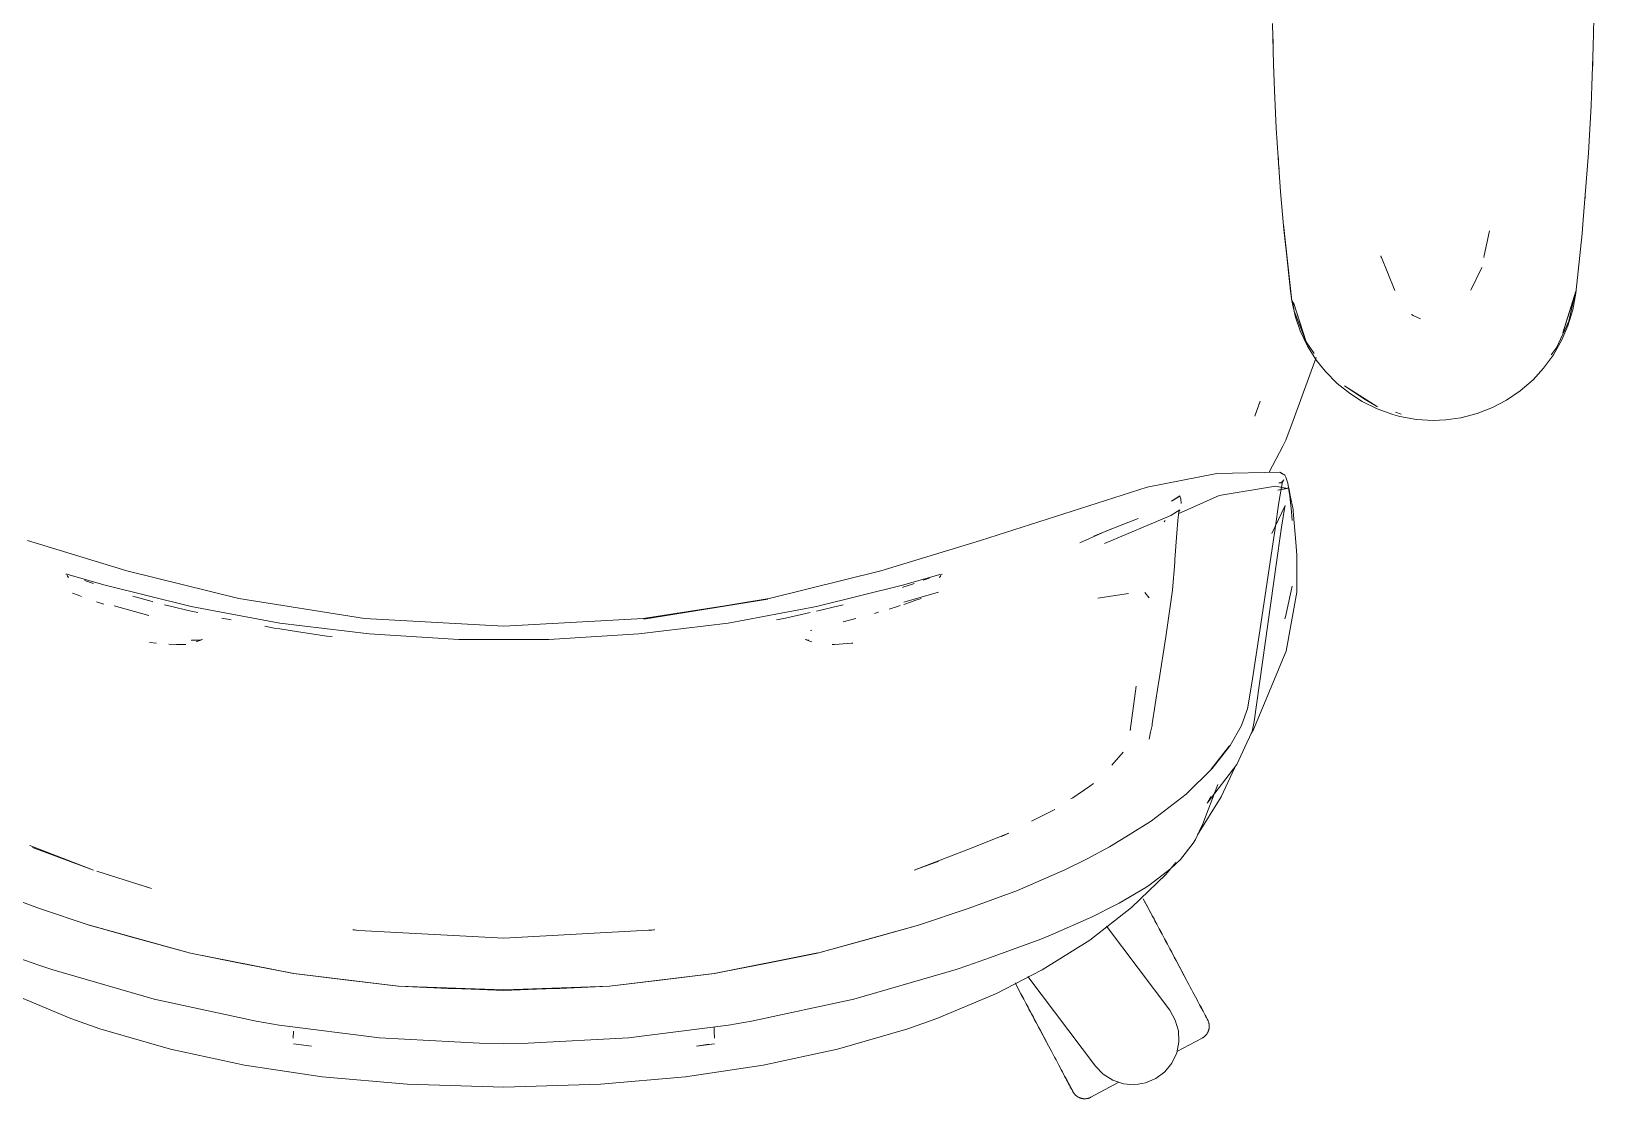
# Model space of a CAD drawing. Header units: millimetres. Extents: x 155927 to 295199, y -4084 to 97293.
# Drawn here: x 229527.1 to 229997.9, y 24895.4 to 25216.8 of the extents above; entities that cross this region are included whole.
import ezdxf

# ---------------------------------------------------------------- set-up
doc = ezdxf.new("R2010")
doc.units = ezdxf.units.MM
doc.header["$MEASUREMENT"] = 0
doc.layers.add('G-IMPT', color=8, linetype='CONTINUOUS', lineweight=9)
doc.layers.add('I-FURN', color=8, linetype='CONTINUOUS', lineweight=9)

msp = doc.modelspace()

# ---------------------------------------------------------------- linework, layer by layer
at = {"layer": 'G-IMPT'}
for p, q in [((229901.15, 25219.19), (229901.44, 25206.88)), ((229997.92, 25220.55), (229997.75, 25212.13)), ((229901.29, 25212.41), (229901.29, 25214.49)), ((229901.36, 25210.75), (229901.29, 25212.41)), ((229997.36, 25200.37), (229997.75, 25212.13)), ((229901.74, 25199), (229901.44, 25206.88)), ((229997.5, 25205.26), (229997.61, 25207.19)), ((229997.61, 25207.19), (229997.63, 25208.69)), ((229997.36, 25200.37), (229997.11, 25194.35)), ((229901.74, 25199), (229902.28, 25187.69)), ((229996.3, 25180.21), (229997.11, 25194.35)), ((229902.84, 25178.82), (229902.28, 25187.69)), ((229902.84, 25178.82), (229903.57, 25168.53)), ((229902.98, 25176.78), (229902.89, 25178.68)), ((229902.98, 25176.78), (229903.11, 25175.36)), ((229995.97, 25175.12), (229996.3, 25180.21)), ((229995.97, 25175.12), (229994.73, 25160.06)), ((229904.55, 25157.14), (229903.57, 25168.53)), ((229995.32, 25166.93), (229995.15, 25165.26)), ((229906.91, 25135.7), (229904.45, 25158.66)), ((229904.45, 25158.66), (229906.57, 25138.52)), ((229994.73, 25160.06), (229994.38, 25155.93)), ((229906.91, 25135.7), (229904.55, 25157.14)), ((229966.51, 25156.72), (229964.93, 25149.29)), ((229994.38, 25155.93), (229992.47, 25138.01)), ((229933.8, 25149.22), (229933.9, 25148.75)), ((229933.8, 25149.22), (229937.95, 25138.8)), ((229964.79, 25148.75), (229964.93, 25149.29)), ((229960.9, 25138.89), (229964.17, 25145.67)), ((229906.91, 25135.7), (229906.57, 25138.52)), ((229906.91, 25135.7), (229908.06, 25130.74)), ((229907.12, 25135.63), (229907.7, 25132.57)), ((229911.31, 25123.35), (229907.49, 25135.2)), ((229910.4, 25126.06), (229907.49, 25135.2)), ((229992.47, 25138.52), (229988.64, 25126.06)), ((229988.64, 25126.06), (229991.56, 25135.2)), ((229990.43, 25129.55), (229992.35, 25137.95)), ((229992.47, 25138.52), (229991.56, 25135.2)), ((229992.47, 25138.01), (229991.58, 25132.96)), ((229907.7, 25132.57), (229911.31, 25123.35)), ((229909.51, 25126.61), (229908.06, 25130.74)), ((229943.47, 25131.27), (229943.02, 25131.57)), ((229945.7, 25130.26), (229943.47, 25131.27)), ((229990.11, 25128.1), (229991.58, 25132.96)), ((229911.7, 25122.03), (229909.51, 25126.61)), ((229911.31, 25123.35), (229910.4, 25126.06)), ((229990.43, 25129.55), (229986.69, 25121.49)), ((229988.3, 25123.86), (229990.11, 25128.1)), ((229911.31, 25123.35), (229913.73, 25119.77)), ((229911.7, 25122.03), (229914.43, 25117.7)), ((229985.1, 25119.38), (229986.69, 25121.49)), ((229988.3, 25123.86), (229985.79, 25119.42)), ((229914.31, 25118.6), (229907.37, 25099.66)), ((229917.05, 25114.39), (229914.43, 25117.7)), ((229982.8, 25115.33), (229985.79, 25119.42)), ((229920.6, 25110.79), (229917.05, 25114.39)), ((229975.79, 25108.58), (229979.63, 25111.9)), ((229982.8, 25115.33), (229979.63, 25111.9)), ((229920.6, 25110.79), (229924.58, 25107.6)), ((229932.73, 25103.74), (229922.78, 25110.06)), ((229929.05, 25105.9), (229922.78, 25110.06)), ((229928.12, 25105.33), (229924.58, 25107.6)), ((229971.63, 25105.74), (229975.79, 25108.58)), ((229895.77, 25100.96), (229897.41, 25105.43)), ((229895.77, 25100.96), (229896.03, 25101.55)), ((229897.41, 25105.43), (229896.03, 25101.55)), ((229932.63, 25103.09), (229928.12, 25105.33)), ((229932.73, 25103.74), (229929.05, 25105.9)), ((229932.63, 25103.09), (229937.41, 25101.38)), ((229938.18, 25102.08), (229939.87, 25101.56)), ((229957.88, 25100.46), (229962.75, 25101.72)), ((229967.46, 25103.56), (229962.75, 25101.72)), ((229971.63, 25105.74), (229967.46, 25103.56)), ((229907.37, 25099.66), (229905.18, 25093.69)), ((229939.53, 25100.82), (229937.41, 25101.38)), ((229944.48, 25099.94), (229939.53, 25100.82)), ((229949.52, 25099.64), (229944.48, 25099.94)), ((229949.52, 25099.64), (229953.37, 25099.81)), ((229957.88, 25100.46), (229953.37, 25099.81)), ((229904.25, 25091.93), (229905.18, 25093.69)), ((229900.11, 25084.02), (229904.25, 25091.93)), ((229884.31, 25083.7), (229863.36, 25079.51)), ((229884.31, 25083.7), (229903.3, 25084.09)), ((229903.3, 25084.09), (229904.34, 25083.48)), ((229903.71, 25083.61), (229904.34, 25083.48)), ((229903.71, 25083.61), (229904.26, 25083.5)), ((229904.34, 25083.48), (229904.26, 25083.5)), ((229904.83, 25083.11), (229904.34, 25083.48)), ((229905.15, 25082.57), (229904.83, 25083.11)), ((229813.12, 25063.52), (229863.36, 25079.51)), ((229885.01, 25077.07), (229902.06, 25079.79)), ((229905.64, 25079.1), (229902.06, 25079.79)), ((229902.77, 25078.61), (229906.05, 25079.34)), ((229902.77, 25078.61), (229905.64, 25079.1)), ((229904.11, 25081.24), (229903, 25074.97)), ((229903.07, 25080.82), (229903.57, 25080.89)), ((229904.11, 25081.22), (229903.57, 25080.89)), ((229903.94, 25080.62), (229904.5, 25081.72)), ((229903.94, 25080.62), (229904.11, 25081.24)), ((229904.11, 25081.22), (229904.5, 25081.72)), ((229905.15, 25082.57), (229905.7, 25080.71)), ((229906.24, 25077.43), (229905.7, 25080.71)), ((229906.5, 25077.02), (229906.05, 25079.34)), ((229873.19, 25076.93), (229870.72, 25075.34)), ((229870.72, 25075.34), (229873.21, 25076.87)), ((229873.21, 25076.87), (229870.74, 25075.38)), ((229885.01, 25077.07), (229872.66, 25071.46)), ((229873.19, 25076.93), (229873.21, 25076.87)), ((229873.48, 25076), (229873.21, 25076.87)), ((229873.65, 25074.64), (229873.48, 25076)), ((229904.91, 25074), (229900.92, 25065.6)), ((229903, 25074.97), (229901.89, 25067.12)), ((229904.91, 25074), (229904.77, 25073.14)), ((229906.24, 25077.43), (229906.31, 25076.81)), ((229906.31, 25076.81), (229906.83, 25072.13)), ((229907.31, 25072.77), (229906.5, 25077.02)), ((229870.51, 25070.97), (229850.54, 25062.53)), ((229852.17, 25066.83), (229860.64, 25070.08)), ((229868.79, 25069.52), (229868.52, 25069.08)), ((229873.18, 25072.73), (229870.51, 25070.97)), ((229872.29, 25065.66), (229872.59, 25069.53)), ((229872.59, 25069.61), (229872.89, 25071.99)), ((229872.59, 25069.61), (229872.59, 25069.53)), ((229872.89, 25072.01), (229873.18, 25072.73)), ((229872.89, 25072.01), (229872.89, 25071.99)), ((229903.94, 25068.12), (229904.77, 25073.14)), ((229906.83, 25072.13), (229907.04, 25069.54)), ((229907.35, 25072.3), (229907.31, 25072.77)), ((229907.35, 25072.3), (229908.15, 25062.97)), ((229849.79, 25065.81), (229843.08, 25062.76)), ((229852.38, 25066.84), (229847.26, 25064.81)), ((229847.27, 25064.81), (229852.38, 25066.84)), ((229852.17, 25066.83), (229847.27, 25064.81)), ((229871.73, 25057.8), (229872.29, 25065.66)), ((229901.89, 25067.12), (229897.34, 25036.25)), ((229902.28, 25056.16), (229903.72, 25066.82)), ((229903.94, 25068.12), (229903.72, 25066.82)), ((229526, 25063.52), (229555.97, 25054.34)), ((229783.14, 25054.34), (229813.12, 25063.52)), ((229908.15, 25062.97), (229908.49, 25059.02)), ((229871.04, 25048.57), (229871.66, 25056.81)), ((229871.66, 25056.81), (229871.73, 25057.8)), ((229902.28, 25056.16), (229895.61, 25008.94)), ((229908.47, 25047.88), (229908.49, 25054.85)), ((229908.49, 25054.85), (229908.49, 25059.02)), ((229537.56, 25053.29), (229537.8, 25053.38)), ((229537.8, 25053.38), (229538.02, 25053.32)), ((229538.34, 25052.29), (229537.95, 25052.9)), ((229538.02, 25053.32), (229538.32, 25053.25)), ((229538.34, 25052.29), (229538.19, 25052.5)), ((229538.32, 25053.25), (229538.59, 25053.18)), ((229549.02, 25050.11), (229538.59, 25053.18)), ((229543.82, 25051.27), (229543.16, 25051.51)), ((229543.82, 25051.27), (229545.92, 25050.52)), ((229575.34, 25043.56), (229549.02, 25050.11)), ((229589.65, 25046.02), (229555.97, 25054.34)), ((229783.14, 25054.34), (229749.46, 25046.02)), ((229763.77, 25043.56), (229790.09, 25050.11)), ((229790.09, 25050.11), (229801.31, 25053.38)), ((229790.09, 25050.11), (229800.91, 25053.22)), ((229790.09, 25050.11), (229800.62, 25053.17)), ((229790.09, 25049.48), (229792.32, 25050.21)), ((229793.12, 25050.5), (229792.32, 25050.21)), ((229795.87, 25051.49), (229796.84, 25051.83)), ((229796.84, 25051.83), (229797.91, 25052.23)), ((229800.62, 25053.17), (229800.91, 25053.22)), ((229800.78, 25052.29), (229801.16, 25052.9)), ((229800.78, 25052.29), (229800.92, 25052.5)), ((229801.31, 25053.38), (229801.56, 25053.24)), ((229907.06, 25049.74), (229905.01, 25040.44)), ((229541.27, 25046.98), (229539.61, 25047.59)), ((229541.27, 25046.98), (229542.28, 25046.61)), ((229549.03, 25044.27), (229546.81, 25044.99)), ((229558.45, 25046.53), (229557.76, 25046.73)), ((229562.44, 25045.41), (229558.45, 25046.53)), ((229562.44, 25045.41), (229563.58, 25045.09)), ((229563.58, 25045.09), (229563.76, 25045.05)), ((229589.65, 25046.02), (229627.57, 25040.03)), ((229711.54, 25040.03), (229749.08, 25045.76)), ((229749.46, 25046.02), (229711.72, 25039.76)), ((229711.72, 25039.76), (229749.08, 25045.76)), ((229790.09, 25049.48), (229789.63, 25049.33)), ((229790.09, 25044.91), (229800.52, 25047.95)), ((229792.39, 25045.02), (229790.09, 25044.25)), ((229792.39, 25045.02), (229793.11, 25045.28)), ((229795.27, 25046.04), (229793.11, 25045.28)), ((229857.7, 25047.48), (229848.54, 25046.08)), ((229857.7, 25047.48), (229857.35, 25047.43)), ((229862.65, 25047.83), (229863.93, 25046.19)), ((229869, 25034.42), (229871.03, 25048.49)), ((229871.04, 25048.57), (229871.03, 25048.49)), ((229908.47, 25047.88), (229905.23, 25030.18)), ((229552.12, 25043.82), (229562.59, 25040.89)), ((229568.6, 25043.79), (229567.31, 25044.13)), ((229568.6, 25043.79), (229575.35, 25042.24)), ((229575.34, 25043.56), (229602.01, 25038.63)), ((229577.33, 25041.78), (229575.35, 25042.24)), ((229763.77, 25043.56), (229737.11, 25038.63)), ((229754.36, 25040.08), (229761.78, 25041.79)), ((229763.76, 25042.24), (229770.51, 25043.79)), ((229770.51, 25043.79), (229771.79, 25044.13)), ((229782.38, 25041.85), (229781.26, 25041.51)), ((229788.17, 25043.62), (229785.68, 25042.84)), ((229788.95, 25043.87), (229788.17, 25043.62)), ((229905.01, 25040.44), (229904.86, 25039.86)), ((229587.37, 25039.58), (229584.56, 25040.12)), ((229597.48, 25037.66), (229600.38, 25037.1)), ((229602.01, 25036.86), (229600.38, 25037.1)), ((229602.01, 25038.63), (229628.93, 25035.33)), ((229607.63, 25036.01), (229602.01, 25036.86)), ((229607.63, 25036.01), (229616.16, 25034.71)), ((229627.57, 25040.03), (229669.56, 25037.67)), ((229711.54, 25040.03), (229669.56, 25037.67)), ((229737.11, 25038.63), (229710.19, 25035.33)), ((229751.73, 25039.61), (229754.36, 25040.08)), ((229761.97, 25036.34), (229762.38, 25036.48)), ((229775.59, 25039.94), (229771.73, 25038.94)), ((229775.59, 25039.94), (229774.06, 25039.55)), ((229897.34, 25036.25), (229894.94, 25020.48)), ((229564.84, 25032.53), (229562.74, 25032.75)), ((229573.69, 25032.13), (229568.63, 25032.22)), ((229568.63, 25032.22), (229570.9, 25032.14)), ((229573.69, 25032.13), (229570.9, 25032.14)), ((229577.7, 25033.46), (229575.39, 25033.42)), ((229575.53, 25033.41), (229575.39, 25033.42)), ((229578.74, 25033.67), (229576.79, 25032.99)), ((229577.7, 25033.46), (229578.74, 25033.67)), ((229616.16, 25034.71), (229617.82, 25034.53)), ((229656, 25033.68), (229628.93, 25035.33)), ((229656, 25033.68), (229683.12, 25033.68)), ((229683.12, 25033.68), (229710.19, 25035.33)), ((229760.37, 25033.67), (229762.32, 25032.99)), ((229760.37, 25033.67), (229761.42, 25033.46)), ((229768.46, 25032.14), (229769.16, 25032.14)), ((229770.53, 25032.24), (229769.16, 25032.14)), ((229770.53, 25032.24), (229774.24, 25032.52)), ((229774.24, 25032.52), (229774.72, 25032.55)), ((229869, 25034.42), (229866.88, 25021.06)), ((229902.24, 25022.96), (229903.63, 25026.32)), ((229905.23, 25030.18), (229903.63, 25026.32)), ((229895.45, 25006.51), (229902.24, 25022.96)), ((229860.03, 25019.64), (229858.25, 25006.29)), ((229866.71, 25019.94), (229864.91, 25008.22)), ((229866.71, 25019.94), (229866.8, 25020.55)), ((229866.88, 25021.06), (229866.8, 25020.55)), ((229893.64, 25012.81), (229894.94, 25020.48)), ((229893.64, 25012.81), (229891.89, 25008.02)), ((229864.41, 25005.77), (229864.83, 25007.75)), ((229864.91, 25008.22), (229864.83, 25007.75)), ((229888.39, 25001.76), (229891.68, 25007.6)), ((229891.68, 25007.6), (229891.89, 25008.02)), ((229895.61, 25008.94), (229894.96, 25005.95)), ((229858.25, 25006.29), (229858.39, 25006.76)), ((229863.95, 25003.6), (229864.41, 25005.77)), ((229893.39, 25002.58), (229890.35, 24996.06)), ((229893.39, 25002.58), (229894.96, 25005.95)), ((229894.68, 25005.34), (229895.45, 25006.51)), ((229852.75, 24995.79), (229856.09, 24999.7)), ((229882.67, 24994.59), (229888.06, 25001.54)), ((229882.67, 24994.59), (229885.47, 24998.16)), ((229888.39, 25001.76), (229882.97, 24994.79)), ((229888.06, 25001.54), (229885.47, 24998.16)), ((229875.07, 24987.06), (229882.97, 24994.79)), ((229881.41, 24984.36), (229890.35, 24996.06)), ((229889.68, 24994.87), (229885.7, 24986.25)), ((229846.12, 24989.51), (229840.98, 24986.02)), ((229846.12, 24989.51), (229847.22, 24990.27)), ((229884.65, 24990.01), (229880.14, 24978.11)), ((229840.98, 24986.02), (229840.41, 24985.63)), ((229875.07, 24987.06), (229864.63, 24979.04)), ((229885.7, 24986.25), (229878.58, 24974.8)), ((229881.41, 24984.36), (229882.57, 24986.39)), ((229835.51, 24982.49), (229828.54, 24978.95)), ((229864.38, 24978.87), (229864.63, 24979.04)), ((229812.35, 24971.59), (229821.67, 24975.32)), ((229821.67, 24975.32), (229819.43, 24974.32)), ((229858.28, 24974.99), (229852.05, 24971.22)), ((229858.28, 24974.99), (229864.38, 24978.87)), ((229877.89, 24973.44), (229879.06, 24975.88)), ((229879.06, 24975.88), (229880.14, 24978.11)), ((229528.49, 24970.93), (229526.76, 24971.59)), ((229545.94, 24964.22), (229527.53, 24971.04)), ((229545.94, 24964.22), (229528.49, 24970.93)), ((229793.17, 24964.22), (229810.62, 24970.93)), ((229810.62, 24970.93), (229812.35, 24971.59)), ((229845.26, 24967.65), (229852.05, 24971.22)), ((229877.27, 24972.31), (229873.41, 24967.44)), ((229877.27, 24972.31), (229877.89, 24973.44)), ((229793.17, 24964.22), (229800.6, 24966.94)), ((229845.26, 24967.65), (229838.53, 24964.26)), ((229868.97, 24962.88), (229871.97, 24966.55)), ((229873.41, 24967.44), (229870.39, 24964.55)), ((229563.41, 24958.69), (229546.93, 24963.94)), ((229824.31, 24958.09), (229838.53, 24964.26)), ((229868.97, 24962.88), (229858.67, 24952.92)), ((229870.39, 24964.55), (229864.26, 24959.83)), ((229514.8, 24958.09), (229529.68, 24952.63)), ((229563.41, 24958.69), (229559.98, 24959.76)), ((229809.43, 24952.63), (229824.31, 24958.09)), ((229854.97, 24954.24), (229862.97, 24958.97)), ((229864.26, 24959.83), (229862.97, 24958.97)), ((229544.6, 24947.62), (229529.68, 24952.63)), ((229809.43, 24952.63), (229794.51, 24947.62)), ((229846.07, 24943.11), (229858.67, 24952.92)), ((229854.37, 24953.93), (229846.36, 24949.93)), ((229854.37, 24953.93), (229854.97, 24954.24)), ((229575.1, 24939.23), (229544.6, 24947.62)), ((229557.85, 24943.89), (229544.69, 24947.66)), ((229575.1, 24939.23), (229544.69, 24947.66)), ((229625.83, 24946), (229624.05, 24946.26)), ((229624.28, 24946.28), (229624.52, 24946.24)), ((229625.83, 24946), (229624.52, 24946.24)), ((229669.56, 24943.73), (229714.9, 24946.23)), ((229713.28, 24946), (229714.59, 24946.24)), ((229714.9, 24946.23), (229713.28, 24946)), ((229714.83, 24946.28), (229714.59, 24946.24)), ((229764.01, 24939.23), (229794.42, 24947.66)), ((229764.01, 24939.23), (229794.51, 24947.62)), ((229781.26, 24943.89), (229794.42, 24947.66)), ((229845.92, 24949.71), (229834.96, 24944.94)), ((229845.92, 24949.71), (229846.36, 24949.93)), ((229557.85, 24943.89), (229575.1, 24939.23)), ((229669.56, 24943.68), (229625.83, 24946)), ((229669.56, 24943.73), (229625.83, 24946)), ((229781.26, 24943.89), (229764.01, 24939.23)), ((229816.21, 24937.86), (229831.28, 24943.46)), ((229834.96, 24944.94), (229831.28, 24943.46)), ((229831.78, 24934.14), (229846.07, 24943.11)), ((229522.79, 24937.92), (229529.73, 24935.52)), ((229575.1, 24939.23), (229606.23, 24933.06)), ((229575.1, 24939.23), (229590.12, 24936.16)), ((229575.1, 24939.23), (229606.15, 24933.06)), ((229732.89, 24933.06), (229764.13, 24939.28)), ((229764.13, 24939.28), (229732.96, 24933.06)), ((229764.01, 24939.23), (229748.99, 24936.16)), ((229816.21, 24937.86), (229809.38, 24935.52)), ((229533.33, 24934.32), (229529.73, 24935.52)), ((229564.16, 24925.38), (229533.33, 24934.32)), ((229606.23, 24933.06), (229590.12, 24936.16)), ((229637.74, 24929.24), (229606.15, 24933.06)), ((229637.78, 24929.28), (229606.23, 24933.06)), ((229606.23, 24933.06), (229621.7, 24931.12)), ((229701.33, 24929.28), (229732.89, 24933.06)), ((229701.37, 24929.24), (229732.96, 24933.06)), ((229717.41, 24931.12), (229732.89, 24933.06)), ((229732.89, 24933.06), (229748.99, 24936.16)), ((229805.78, 24934.32), (229774.95, 24925.38)), ((229805.78, 24934.32), (229809.38, 24935.52)), ((229818, 24927.05), (229831.78, 24934.14)), ((229637.78, 24929.28), (229621.7, 24931.12)), ((229637.74, 24929.24), (229669.56, 24927.91)), ((229652.67, 24928.6), (229637.78, 24929.28)), ((229637.78, 24929.28), (229669.56, 24928.13)), ((229652.67, 24928.6), (229669.56, 24928.13)), ((229701.33, 24929.28), (229669.56, 24928.13)), ((229669.56, 24927.91), (229701.37, 24929.24)), ((229686.44, 24928.6), (229669.56, 24928.13)), ((229701.33, 24929.28), (229686.44, 24928.6)), ((229717.41, 24931.12), (229701.33, 24929.28)), ((229539.08, 24919.53), (229521.11, 24927.05)), ((229564.16, 24925.38), (229594.95, 24918.71)), ((229744.16, 24918.71), (229774.95, 24925.38)), ((229800.03, 24919.53), (229818, 24927.05)), ((229547.82, 24916.46), (229539.08, 24919.53)), ((229601.87, 24917.53), (229594.95, 24918.71)), ((229737.24, 24917.53), (229744.16, 24918.71)), ((229800.03, 24919.53), (229791.29, 24916.46)), ((229547.82, 24916.46), (229569.06, 24910.28)), ((229632.04, 24913.71), (229601.87, 24917.53)), ((229606.18, 24915.73), (229606.11, 24913.64)), ((229606.11, 24913.64), (229606.11, 24913.75)), ((229662.24, 24912.1), (229632.04, 24913.71)), ((229676.87, 24912.1), (229707.07, 24913.71)), ((229707.07, 24913.71), (229737.24, 24917.53)), ((229732.88, 24916.98), (229732.93, 24915.73)), ((229733, 24913.64), (229732.93, 24915.73)), ((229733, 24913.64), (229733, 24913.75)), ((229791.29, 24916.46), (229770.05, 24910.28)), ((229569.06, 24910.28), (229591.42, 24905.47)), ((229606.14, 24911.88), (229611.56, 24911.23)), ((229662.24, 24912.1), (229669.56, 24912)), ((229676.87, 24912.1), (229669.56, 24912)), ((229732.97, 24911.88), (229727.56, 24911.23)), ((229731.32, 24911.8), (229727.56, 24911.23)), ((229770.05, 24910.28), (229747.69, 24905.47)), ((229591.42, 24905.47), (229614.84, 24901.98)), ((229724.27, 24901.98), (229747.69, 24905.47)), ((229614.84, 24901.98), (229640.41, 24899.71)), ((229640.41, 24899.71), (229669.56, 24898.87)), ((229669.56, 24898.87), (229698.7, 24899.71)), ((229698.7, 24899.71), (229724.27, 24901.98))]:
    msp.add_line(p, q, dxfattribs=at)
at = {"layer": 'I-FURN'}
for p, q in [((229862.67, 24954.69), (229862.19, 24955.6)), ((229862.41, 24955.18), (229862.9, 24954.27)), ((229863.16, 24953.77), (229862.67, 24954.69)), ((229862.9, 24954.27), (229863.39, 24953.34)), ((229863.66, 24952.83), (229863.16, 24953.77)), ((229863.39, 24953.34), (229863.89, 24952.39)), ((229864.17, 24951.88), (229863.66, 24952.83)), ((229863.89, 24952.39), (229864.4, 24951.44)), ((229864.68, 24950.92), (229864.17, 24951.88)), ((229864.4, 24951.44), (229864.92, 24950.47)), ((229865.2, 24949.94), (229864.68, 24950.92)), ((229851.08, 24947.3), (229870.16, 24921.99)), ((229864.92, 24950.47), (229865.44, 24949.49)), ((229865.72, 24948.96), (229865.2, 24949.94)), ((229865.44, 24949.49), (229865.96, 24948.5)), ((229866.25, 24947.97), (229865.72, 24948.96)), ((229865.96, 24948.5), (229866.49, 24947.51)), ((229866.78, 24946.97), (229866.25, 24947.97)), ((229866.49, 24947.51), (229867.02, 24946.51)), ((229867.31, 24945.97), (229866.78, 24946.97)), ((229867.02, 24946.51), (229867.56, 24945.51)), ((229867.85, 24944.96), (229867.31, 24945.97)), ((229867.56, 24945.51), (229868.09, 24944.5)), ((229868.38, 24943.96), (229867.85, 24944.96)), ((229868.09, 24944.5), (229868.63, 24943.5)), ((229868.91, 24942.95), (229868.38, 24943.96)), ((229868.63, 24943.5), (229869.16, 24942.49)), ((229869.45, 24941.95), (229868.91, 24942.95)), ((229869.16, 24942.49), (229869.69, 24941.49)), ((229869.98, 24940.95), (229869.45, 24941.95)), ((229869.69, 24941.49), (229870.22, 24940.49)), ((229870.51, 24939.96), (229869.98, 24940.95)), ((229870.22, 24940.49), (229870.75, 24939.5)), ((229871.03, 24938.97), (229870.51, 24939.96)), ((229870.75, 24939.5), (229871.27, 24938.52)), ((229871.55, 24937.99), (229871.03, 24938.97)), ((229871.27, 24938.52), (229871.79, 24937.54)), ((229872.07, 24937.02), (229871.55, 24937.99)), ((229871.79, 24937.54), (229872.3, 24936.58)), ((229872.58, 24936.07), (229872.07, 24937.02)), ((229847.81, 24905.14), (229827.41, 24932.21)), ((229872.3, 24936.58), (229872.81, 24935.63)), ((229873.08, 24935.12), (229872.58, 24936.07)), ((229872.81, 24935.63), (229873.31, 24934.69)), ((229873.57, 24934.19), (229873.08, 24935.12)), ((229873.31, 24934.69), (229873.8, 24933.77)), ((229874.06, 24933.28), (229873.57, 24934.19)), ((229873.8, 24933.77), (229874.28, 24932.86)), ((229874.54, 24932.38), (229874.06, 24933.28)), ((229874.28, 24932.86), (229874.75, 24931.98)), ((229875, 24931.51), (229874.54, 24932.38)), ((229874.75, 24931.98), (229875.21, 24931.11)), ((229824.07, 24929.32), (229823.55, 24930.28)), ((229823.79, 24929.84), (229824.3, 24928.87)), ((229824.58, 24928.35), (229824.07, 24929.32)), ((229824.3, 24928.87), (229824.82, 24927.89)), ((229825.11, 24927.36), (229824.58, 24928.35)), ((229824.82, 24927.89), (229825.35, 24926.91)), ((229825.63, 24926.37), (229825.11, 24927.36)), ((229875.46, 24930.65), (229875, 24931.51)), ((229875.21, 24931.11), (229875.66, 24930.26)), ((229875.9, 24929.81), (229875.46, 24930.65)), ((229876.33, 24929), (229875.9, 24929.81)), ((229876.75, 24928.21), (229876.33, 24929)), ((229877.16, 24927.45), (229876.75, 24928.21)), ((229877.55, 24926.72), (229877.16, 24927.45)), ((229825.35, 24926.91), (229825.88, 24925.91)), ((229826.16, 24925.37), (229825.63, 24926.37)), ((229825.88, 24925.91), (229826.41, 24924.91)), ((229826.7, 24924.37), (229826.16, 24925.37)), ((229826.41, 24924.91), (229826.94, 24923.91)), ((229827.23, 24923.37), (229826.7, 24924.37)), ((229826.94, 24923.91), (229827.48, 24922.91)), ((229827.76, 24922.36), (229827.23, 24923.37)), ((229827.48, 24922.91), (229828.01, 24921.9)), ((229877.92, 24926.01), (229877.55, 24926.72)), ((229878.28, 24925.33), (229877.92, 24926.01)), ((229878.63, 24924.68), (229878.28, 24925.33)), ((229878.96, 24924.07), (229878.63, 24924.68)), ((229879.27, 24923.48), (229878.96, 24924.07)), ((229879.1, 24923.79), (229879.4, 24923.23)), ((229879.56, 24922.93), (229879.27, 24923.48)), ((229879.4, 24923.23), (229879.69, 24922.69)), ((229879.84, 24922.42), (229879.56, 24922.93)), ((229879.69, 24922.69), (229879.96, 24922.19)), ((229828.3, 24921.36), (229827.76, 24922.36)), ((229828.01, 24921.9), (229828.54, 24920.9)), ((229828.83, 24920.36), (229828.3, 24921.36)), ((229828.54, 24920.9), (229829.08, 24919.89)), ((229829.36, 24919.36), (229828.83, 24920.36)), ((229829.08, 24919.89), (229829.61, 24918.9)), ((229829.89, 24918.36), (229829.36, 24919.36)), ((229829.61, 24918.9), (229830.13, 24917.91)), ((229830.42, 24917.37), (229829.89, 24918.36)), ((229830.13, 24917.91), (229830.66, 24916.92)), ((229870.16, 24921.99), (229871.85, 24919.07)), ((229871.85, 24919.07), (229872.79, 24915.83)), ((229880.09, 24921.93), (229879.84, 24922.42)), ((229879.96, 24922.19), (229880.2, 24921.72)), ((229880.33, 24921.49), (229880.09, 24921.93)), ((229880.2, 24921.72), (229880.43, 24921.29)), ((229880.55, 24921.08), (229880.33, 24921.49)), ((229880.43, 24921.29), (229880.64, 24920.9)), ((229880.74, 24920.7), (229880.55, 24921.08)), ((229880.64, 24920.9), (229880.83, 24920.55)), ((229880.92, 24920.37), (229880.74, 24920.7)), ((229880.83, 24920.55), (229881, 24920.23)), ((229881.08, 24920.07), (229880.92, 24920.37)), ((229881, 24920.23), (229881.15, 24919.95)), ((229881.22, 24919.81), (229881.08, 24920.07)), ((229881.15, 24919.95), (229881.27, 24919.71)), ((229881.34, 24919.59), (229881.22, 24919.81)), ((229881.27, 24919.71), (229881.38, 24919.51)), ((229881.43, 24919.41), (229881.34, 24919.59)), ((229881.38, 24919.51), (229881.47, 24919.34)), ((229881.51, 24919.27), (229881.43, 24919.41)), ((229881.47, 24919.34), (229881.53, 24919.22)), ((229881.56, 24919.17), (229881.51, 24919.27)), ((229881.53, 24919.22), (229881.58, 24919.14)), ((229881.59, 24919.11), (229881.56, 24919.17)), ((229881.58, 24919.14), (229881.6, 24919.1)), ((229881.6, 24919.09), (229881.59, 24919.11)), ((229881.6, 24919.1), (229881.6, 24919.09)), ((229881.6, 24919.09), (229881.67, 24918.95)), ((229881.67, 24918.95), (229881.74, 24918.8)), ((229881.74, 24918.8), (229881.8, 24918.65)), ((229881.8, 24918.65), (229881.86, 24918.5)), ((229881.86, 24918.5), (229881.91, 24918.35)), ((229881.91, 24918.35), (229881.95, 24918.19)), ((229881.95, 24918.19), (229881.99, 24918.04)), ((229881.99, 24918.04), (229882.02, 24917.88)), ((229882.02, 24917.88), (229882.04, 24917.72)), ((229830.94, 24916.4), (229830.42, 24917.37)), ((229830.66, 24916.92), (229831.18, 24915.95)), ((229831.45, 24915.43), (229830.94, 24916.4)), ((229831.18, 24915.95), (229831.69, 24914.99)), ((229831.96, 24914.47), (229831.45, 24915.43)), ((229831.69, 24914.99), (229832.19, 24914.03)), ((229832.46, 24913.53), (229831.96, 24914.47)), ((229832.19, 24914.03), (229832.69, 24913.1)), ((229832.96, 24912.6), (229832.46, 24913.53)), ((229872.35, 24909.61), (229879.94, 24913.64)), ((229872.79, 24915.83), (229872.93, 24912.46)), ((229879.97, 24913.66), (229879.94, 24913.64)), ((229880.11, 24913.74), (229879.97, 24913.66)), ((229880.25, 24913.83), (229880.11, 24913.74)), ((229880.38, 24913.92), (229880.25, 24913.83)), ((229880.51, 24914.02), (229880.38, 24913.92)), ((229880.64, 24914.12), (229880.51, 24914.02)), ((229880.76, 24914.22), (229880.64, 24914.12)), ((229880.88, 24914.33), (229880.76, 24914.22)), ((229880.99, 24914.45), (229880.88, 24914.33)), ((229881.1, 24914.57), (229880.99, 24914.45)), ((229881.2, 24914.69), (229881.1, 24914.57)), ((229881.3, 24914.82), (229881.2, 24914.69)), ((229881.39, 24914.95), (229881.3, 24914.82)), ((229881.48, 24915.09), (229881.39, 24914.95)), ((229881.56, 24915.23), (229881.48, 24915.09)), ((229881.63, 24915.37), (229881.56, 24915.23)), ((229881.7, 24915.52), (229881.63, 24915.37)), ((229881.77, 24915.66), (229881.7, 24915.52)), ((229881.83, 24915.81), (229881.77, 24915.66)), ((229881.88, 24915.97), (229881.83, 24915.81)), ((229881.93, 24916.12), (229881.88, 24915.97)), ((229881.97, 24916.28), (229881.93, 24916.12)), ((229882, 24916.43), (229881.97, 24916.28)), ((229882.03, 24916.59), (229882, 24916.43)), ((229882.05, 24916.75), (229882.03, 24916.59)), ((229882.04, 24917.72), (229882.06, 24917.56)), ((229882.06, 24916.91), (229882.05, 24916.75)), ((229882.06, 24917.56), (229882.07, 24917.4)), ((229882.07, 24917.07), (229882.06, 24916.91)), ((229882.07, 24917.4), (229882.07, 24917.24)), ((229882.07, 24917.24), (229882.07, 24917.07)), ((229832.69, 24913.1), (229833.18, 24912.17)), ((229833.44, 24911.68), (229832.96, 24912.6)), ((229833.18, 24912.17), (229833.66, 24911.27)), ((229833.66, 24911.27), (229834.14, 24910.38)), ((229834.14, 24910.38), (229834.6, 24909.51)), ((229834.6, 24909.51), (229835.05, 24908.67)), ((229835.05, 24908.67), (229835.49, 24907.84)), ((229872.26, 24909.15), (229870.82, 24906.1)), ((229872.93, 24912.46), (229872.26, 24909.15)), ((229835.49, 24907.84), (229835.91, 24907.04)), ((229835.91, 24907.04), (229836.32, 24906.26)), ((229836.32, 24906.26), (229836.72, 24905.51)), ((229836.72, 24905.51), (229837.11, 24904.79)), ((229837.11, 24904.79), (229837.48, 24904.1)), ((229837.48, 24904.1), (229837.83, 24903.43)), ((229850.15, 24902.72), (229847.81, 24905.14)), ((229870.82, 24906.1), (229868.69, 24903.49)), ((229837.83, 24903.43), (229838.17, 24902.8)), ((229838.17, 24902.8), (229838.49, 24902.2)), ((229838.65, 24901.89), (229838.34, 24902.47)), ((229838.49, 24902.2), (229838.79, 24901.63)), ((229838.94, 24901.34), (229838.65, 24901.89)), ((229838.79, 24901.63), (229839.07, 24901.09)), ((229839.22, 24900.82), (229838.94, 24901.34)), ((229839.07, 24901.09), (229839.34, 24900.59)), ((229839.48, 24900.34), (229839.22, 24900.82)), ((229839.34, 24900.59), (229839.59, 24900.13)), ((229839.71, 24899.89), (229839.48, 24900.34)), ((229839.59, 24900.13), (229839.82, 24899.7)), ((229839.93, 24899.48), (229839.71, 24899.89)), ((229839.82, 24899.7), (229840.02, 24899.31)), ((229840.13, 24899.11), (229839.93, 24899.48)), ((229840.02, 24899.31), (229840.21, 24898.95)), ((229840.31, 24898.77), (229840.13, 24899.11)), ((229846.44, 24895.83), (229854.85, 24900.3)), ((229853, 24900.92), (229850.15, 24902.72)), ((229856.2, 24899.85), (229853, 24900.92)), ((229859.56, 24899.59), (229856.2, 24899.85)), ((229862.89, 24900.13), (229859.56, 24899.59)), ((229865.99, 24901.46), (229862.89, 24900.13)), ((229868.69, 24903.49), (229865.99, 24901.46)), ((229840.21, 24898.95), (229840.38, 24898.63)), ((229840.47, 24898.48), (229840.31, 24898.77)), ((229840.38, 24898.63), (229840.53, 24898.35)), ((229840.6, 24898.22), (229840.47, 24898.48)), ((229840.53, 24898.35), (229840.66, 24898.11)), ((229840.72, 24898), (229840.6, 24898.22)), ((229840.66, 24898.11), (229840.77, 24897.91)), ((229840.82, 24897.82), (229840.72, 24898)), ((229840.77, 24897.91), (229840.85, 24897.75)), ((229840.89, 24897.68), (229840.82, 24897.82)), ((229840.85, 24897.75), (229840.92, 24897.63)), ((229840.94, 24897.58), (229840.89, 24897.68)), ((229840.92, 24897.63), (229840.96, 24897.55)), ((229840.98, 24897.52), (229840.94, 24897.58)), ((229840.96, 24897.55), (229840.98, 24897.5)), ((229840.99, 24897.5), (229840.98, 24897.52)), ((229840.98, 24897.5), (229840.99, 24897.5)), ((229841.01, 24897.46), (229840.99, 24897.5)), ((229841.09, 24897.32), (229841.01, 24897.46)), ((229841.17, 24897.18), (229841.09, 24897.32)), ((229841.26, 24897.05), (229841.17, 24897.18)), ((229841.36, 24896.92), (229841.26, 24897.05)), ((229841.46, 24896.79), (229841.36, 24896.92)), ((229841.57, 24896.67), (229841.46, 24896.79)), ((229841.68, 24896.56), (229841.57, 24896.67)), ((229841.79, 24896.44), (229841.68, 24896.56)), ((229841.91, 24896.34), (229841.79, 24896.44)), ((229842.04, 24896.23), (229841.91, 24896.34)), ((229842.17, 24896.14), (229842.04, 24896.23)), ((229842.3, 24896.04), (229842.17, 24896.14)), ((229842.43, 24895.96), (229842.3, 24896.04)), ((229842.57, 24895.87), (229842.43, 24895.96)), ((229842.71, 24895.8), (229842.57, 24895.87)), ((229842.86, 24895.73), (229842.71, 24895.8)), ((229843.01, 24895.66), (229842.86, 24895.73)), ((229843.16, 24895.61), (229843.01, 24895.66)), ((229843.31, 24895.55), (229843.16, 24895.61)), ((229843.46, 24895.51), (229843.31, 24895.55)), ((229843.62, 24895.47), (229843.46, 24895.51)), ((229843.78, 24895.43), (229843.62, 24895.47)), ((229843.94, 24895.41), (229843.78, 24895.43)), ((229844.1, 24895.38), (229843.94, 24895.41)), ((229844.26, 24895.37), (229844.1, 24895.38)), ((229844.42, 24895.36), (229844.26, 24895.37)), ((229844.58, 24895.36), (229844.42, 24895.36)), ((229844.74, 24895.36), (229844.58, 24895.36)), ((229844.9, 24895.38), (229844.74, 24895.36)), ((229845.06, 24895.39), (229844.9, 24895.38)), ((229845.22, 24895.42), (229845.06, 24895.39)), ((229845.38, 24895.45), (229845.22, 24895.42)), ((229845.54, 24895.48), (229845.38, 24895.45)), ((229845.69, 24895.53), (229845.54, 24895.48)), ((229845.85, 24895.57), (229845.69, 24895.53)), ((229846, 24895.63), (229845.85, 24895.57)), ((229846.15, 24895.69), (229846, 24895.63)), ((229846.29, 24895.76), (229846.15, 24895.69)), ((229846.44, 24895.83), (229846.29, 24895.76))]:
    msp.add_line(p, q, dxfattribs=at)

doc.saveas('drawing.dxf')
